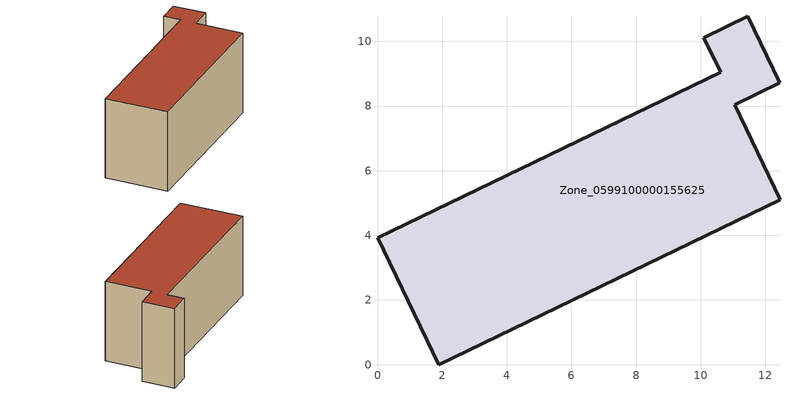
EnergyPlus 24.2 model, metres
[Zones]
Zone_0599100000155625
 floor ground (C_G): 1.9,0 0,3.92 10.61,9.04 10.09,10.12 11.45,10.77 12.44,8.71 11.05,8.04 12.45,5.09 z0
 wall outside (C_F): 12.44,8.71 11.45,10.77 10.09,10.12 10.61,9.04 0,3.92 1.9,0 12.45,5.09 11.05,8.04 12.44,8.71 z0:5.73
 roof outside (C_R): 0,3.92 1.9,0 12.45,5.09 11.05,8.04 12.44,8.71 11.45,10.77 10.09,10.12 10.61,9.04 z5.73
[BUILDING]
Pand.0599100000155625: North Axis=0; Terrain=City; Loads Convergence Tolerance Value=0.04; Temperature Convergence Tolerance Value=0.4; Solar Distribution=FullExterior; Maximum Number of Warmup Days=25; Minimum Number of Warmup Days=1
[Site:Location]
Rotterdam.The.Hague.AP_ZH_NLD Design_Conditions: Latitude=51.96; Longitude=4.45; Time Zone=1; Elevation=-4.5
[SITE:GROUNDTEMPERATURE:BUILDINGSURFACE]
18, 18, 18, 18, 18, 18, 18, 18, 18, 18, 18, 18
[MATERIAL] Thermal Absorptance=0.9; Solar Absorptance=0.7; Visible Absorptance=0.7
Name | Roughness | Thickness | Conductivity | Density | Specific Heat
G.TI.1946-1964 | MediumSmooth | 0.15 | 1 | 540 | 1210
F.TI.1946-1964 | Rough | 0.3 | 0.857143 | 1920 | 840
R.TI.1946-1964 | MediumRough | 0.2 | 0.277778 | 1500 | 1000
[CONSTRUCTION]
C_G: G.TI.1946-1964
C_F: F.TI.1946-1964
C_R: R.TI.1946-1964
[ZONE]
Zone_0599100000155625: Type=1; Multiplier=1; Ceiling Height=Autocalculate; Volume=Autocalculate; Floor Area=autocalculate; Part of Total Floor Area=Yes
[ZONEINFILTRATION:DESIGNFLOWRATE]
Infil_Zone_0599100000155625: Zone or ZoneList or Space or SpaceList=Zone_0599100000155625; Schedule=AlwaysOn; Design Flow Rate Calculation Method=Flow/Area; Flow Rate per Floor Area=0.003; Constant Term Coefficient=1; Temperature Term Coefficient=0; Velocity Term Coefficient=0; Velocity Squared Term Coefficient=0
[HVACTEMPLATE:ZONE:IDEALLOADSAIRSYSTEM]
Zone_0599100000155625: Maximum Heating Supply Air Temperature=50; Minimum Cooling Supply Air Temperature=13; Maximum Heating Supply Air Humidity Ratio=0.0156; Minimum Cooling Supply Air Humidity Ratio=0.0077; Heating Limit=NoLimit; Cooling Limit=NoLimit; Dehumidification Control Type=ConstantSensibleHeatRatio; Cooling Sensible Heat Ratio=0.7; Dehumidification Setpoint=60; Humidification Control Type=None; Humidification Setpoint=30; Outdoor Air Method=None; Outdoor Air Flow Rate per Person=0.00944; Outdoor Air Flow Rate per Zone Floor Area=0; Outdoor Air Flow Rate per Zone=0; Demand Controlled Ventilation Type=None; Outdoor Air Economizer Type=NoEconomizer; Heat Recovery Type=None; Sensible Heat Recovery Effectiveness=0.7; Latent Heat Recovery Effectiveness=0.65
[ZONECONTROL:THERMOSTAT]
ThermostatControl_Zone_0599100000155625: Zone or ZoneList=Zone_0599100000155625; Control Type Schedule=DualSetpointControlType; Control 1=Thermostat_Zone_0599100000155625; Temperature Difference Between Cutout And Setpoint=0
[THERMOSTATSETPOINT:DUALSETPOINT]
Thermostat_Zone_0599100000155625: Heating Setpoint Temperature Schedule=HeatingSetpoint_Zone_0599100000155625; Cooling Setpoint Temperature Schedule=CoolingSetpoint_Zone_0599100000155625
[SCHEDULE:COMPACT]
HeatingSetpoint_Zone_0599100000155625: Through: 12/31, For: AllDays, Until: 24:00, 21
CoolingSetpoint_Zone_0599100000155625: Through: 12/31, For: AllDays, Until: 24:00, 24
DualSetpointControlType: Through: 12/31, For: AllDays, Until: 24:00, 4
AlwaysOn: Through: 12/31, For: AllDays, Until: 24:00, 1
